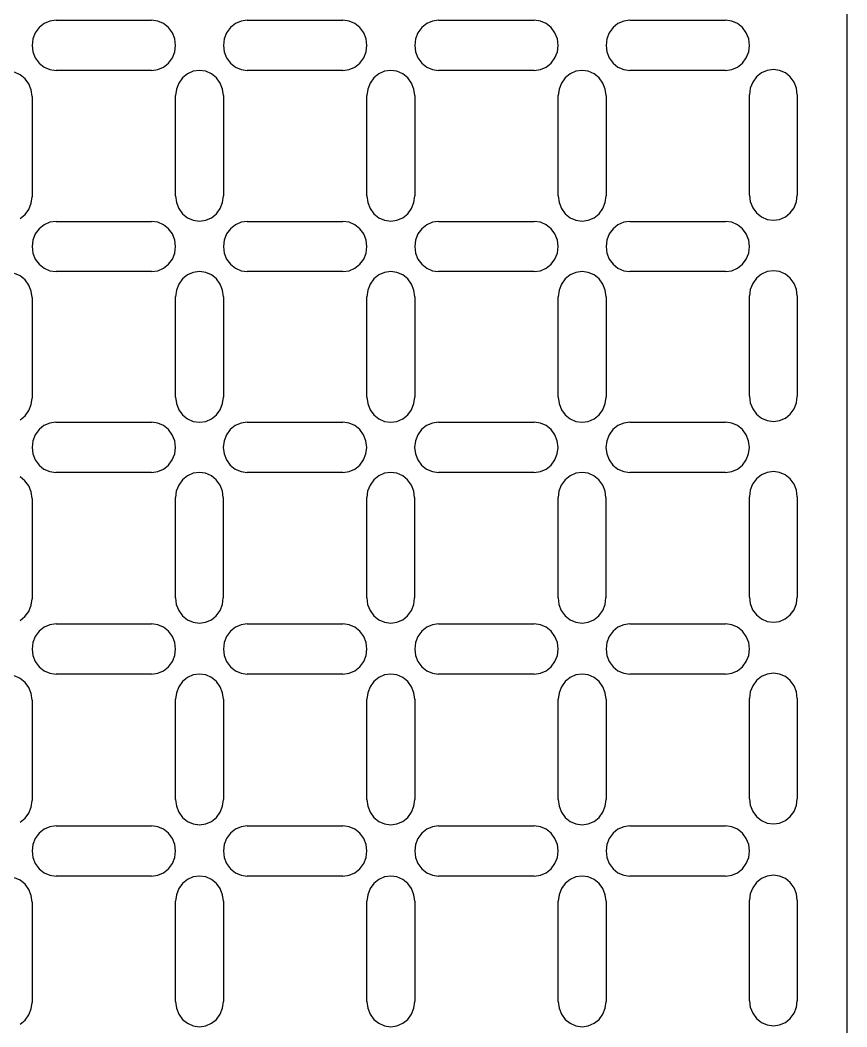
# Model space of a CAD drawing. Extents: x -289 to 301, y -213 to 237.
# Drawn here: x -67.5 to -17.4, y -149.8 to -88.8 of the extents above; entities that cross this region are included whole.
import ezdxf

# ---------------------------------------------------------------- set-up
doc = ezdxf.new("R2010")
doc.units = 0
doc.layers.get('0').update_dxf_attribs({"linetype": 'CONTINUOUS'})

msp = doc.modelspace()

# ---------------------------------------------------------------- linework, layer by layer
for p, q in [((-17.434, -54.626), (-17.434, -154.664)), ((-65.709, -88.885), (-66.058, -89.037)), ((-65.334, -88.833), (-65.709, -88.885)), ((-65.334, -88.833), (-59.541, -88.833)), ((-59.166, -88.885), (-59.541, -88.833)), ((-58.816, -89.037), (-59.166, -88.885)), ((-54.122, -88.885), (-54.471, -89.037)), ((-53.747, -88.833), (-54.122, -88.885)), ((-53.747, -88.833), (-47.953, -88.833)), ((-47.578, -88.885), (-47.953, -88.833)), ((-47.229, -89.037), (-47.578, -88.885)), ((-42.535, -88.885), (-42.884, -89.037)), ((-42.16, -88.833), (-42.535, -88.885)), ((-42.16, -88.833), (-36.366, -88.833)), ((-35.991, -88.885), (-36.366, -88.833)), ((-35.642, -89.037), (-35.991, -88.885)), ((-30.947, -88.885), (-31.297, -89.037)), ((-30.572, -88.833), (-30.947, -88.885)), ((-30.572, -88.833), (-24.779, -88.833)), ((-24.404, -88.885), (-24.779, -88.833)), ((-24.055, -89.037), (-24.404, -88.885)), ((-66.589, -89.593), (-66.733, -89.96)), ((-66.358, -89.278), (-66.589, -89.593)), ((-66.058, -89.037), (-66.358, -89.278)), ((-58.516, -89.278), (-58.816, -89.037)), ((-58.286, -89.593), (-58.516, -89.278)), ((-58.142, -89.96), (-58.286, -89.593)), ((-55.001, -89.593), (-55.146, -89.96)), ((-54.771, -89.278), (-55.001, -89.593)), ((-54.471, -89.037), (-54.771, -89.278)), ((-46.929, -89.278), (-47.229, -89.037)), ((-46.699, -89.593), (-46.929, -89.278)), ((-46.554, -89.96), (-46.699, -89.593)), ((-43.414, -89.593), (-43.559, -89.96)), ((-43.184, -89.278), (-43.414, -89.593)), ((-42.884, -89.037), (-43.184, -89.278)), ((-35.342, -89.278), (-35.642, -89.037)), ((-35.112, -89.593), (-35.342, -89.278)), ((-34.967, -89.96), (-35.112, -89.593)), ((-31.827, -89.593), (-31.971, -89.96)), ((-31.597, -89.278), (-31.827, -89.593)), ((-31.297, -89.037), (-31.597, -89.278)), ((-23.755, -89.278), (-24.055, -89.037)), ((-23.524, -89.593), (-23.755, -89.278)), ((-23.38, -89.96), (-23.524, -89.593)), ((-66.733, -89.96), (-66.783, -90.353)), ((-58.092, -90.353), (-58.142, -89.96)), ((-55.146, -89.96), (-55.195, -90.353)), ((-46.505, -90.353), (-46.554, -89.96)), ((-43.559, -89.96), (-43.608, -90.353)), ((-34.918, -90.353), (-34.967, -89.96)), ((-31.971, -89.96), (-32.021, -90.353)), ((-23.33, -90.353), (-23.38, -89.96)), ((-66.783, -90.353), (-66.733, -90.747)), ((-66.733, -90.747), (-66.589, -91.113)), ((-58.286, -91.113), (-58.142, -90.747)), ((-58.142, -90.747), (-58.092, -90.353)), ((-55.195, -90.353), (-55.146, -90.747)), ((-55.146, -90.747), (-55.001, -91.113)), ((-46.699, -91.113), (-46.554, -90.747)), ((-46.554, -90.747), (-46.505, -90.353)), ((-43.608, -90.353), (-43.559, -90.747)), ((-43.559, -90.747), (-43.414, -91.113)), ((-35.112, -91.113), (-34.967, -90.747)), ((-34.967, -90.747), (-34.918, -90.353)), ((-32.021, -90.353), (-31.971, -90.747)), ((-31.971, -90.747), (-31.827, -91.113)), ((-23.524, -91.113), (-23.38, -90.747)), ((-23.38, -90.747), (-23.33, -90.353)), ((-66.589, -91.113), (-66.358, -91.428)), ((-66.358, -91.428), (-66.058, -91.67)), ((-58.816, -91.67), (-58.516, -91.428)), ((-58.516, -91.428), (-58.286, -91.113)), ((-55.001, -91.113), (-54.771, -91.428)), ((-54.771, -91.428), (-54.471, -91.67)), ((-47.229, -91.67), (-46.929, -91.428)), ((-46.929, -91.428), (-46.699, -91.113)), ((-43.414, -91.113), (-43.184, -91.428)), ((-43.184, -91.428), (-42.884, -91.67)), ((-35.642, -91.67), (-35.342, -91.428)), ((-35.342, -91.428), (-35.112, -91.113)), ((-31.827, -91.113), (-31.597, -91.428)), ((-31.597, -91.428), (-31.297, -91.67)), ((-24.055, -91.67), (-23.755, -91.428)), ((-23.755, -91.428), (-23.524, -91.113)), ((-67.507, -92.128), (-67.856, -91.976)), ((-66.058, -91.67), (-65.709, -91.822)), ((-65.709, -91.822), (-65.334, -91.873)), ((-59.541, -91.873), (-65.334, -91.873)), ((-59.541, -91.873), (-59.166, -91.822)), ((-59.166, -91.822), (-58.816, -91.67)), ((-57.019, -91.925), (-57.368, -92.076)), ((-56.644, -91.873), (-57.019, -91.925)), ((-56.269, -91.925), (-56.644, -91.873)), ((-55.92, -92.076), (-56.269, -91.925)), ((-54.471, -91.67), (-54.122, -91.822)), ((-54.122, -91.822), (-53.747, -91.873)), ((-47.953, -91.873), (-53.747, -91.873)), ((-47.953, -91.873), (-47.578, -91.822)), ((-47.578, -91.822), (-47.229, -91.67)), ((-45.431, -91.925), (-45.781, -92.076)), ((-45.057, -91.873), (-45.431, -91.925)), ((-44.682, -91.925), (-45.057, -91.873)), ((-44.332, -92.076), (-44.682, -91.925)), ((-42.884, -91.67), (-42.535, -91.822)), ((-42.535, -91.822), (-42.16, -91.873)), ((-36.366, -91.873), (-42.16, -91.873)), ((-36.366, -91.873), (-35.991, -91.822)), ((-35.991, -91.822), (-35.642, -91.67)), ((-33.844, -91.925), (-34.193, -92.076)), ((-33.469, -91.873), (-33.844, -91.925)), ((-33.094, -91.925), (-33.469, -91.873)), ((-32.745, -92.076), (-33.094, -91.925)), ((-31.297, -91.67), (-30.947, -91.822)), ((-30.947, -91.822), (-30.572, -91.873)), ((-24.779, -91.873), (-30.572, -91.873)), ((-24.779, -91.873), (-24.404, -91.822)), ((-24.404, -91.822), (-24.055, -91.67)), ((-22.606, -92.025), (-22.906, -92.267)), ((-22.257, -91.873), (-22.606, -92.025)), ((-21.882, -91.822), (-22.257, -91.873)), ((-21.507, -91.873), (-21.882, -91.822)), ((-21.158, -92.025), (-21.507, -91.873)), ((-20.858, -92.267), (-21.158, -92.025)), ((-67.207, -92.37), (-67.507, -92.128)), ((-66.977, -92.685), (-67.207, -92.37)), ((-57.898, -92.633), (-58.043, -93)), ((-57.668, -92.318), (-57.898, -92.633)), ((-57.368, -92.076), (-57.668, -92.318)), ((-55.62, -92.318), (-55.92, -92.076)), ((-55.389, -92.633), (-55.62, -92.318)), ((-55.245, -93), (-55.389, -92.633)), ((-46.311, -92.633), (-46.456, -93)), ((-46.081, -92.318), (-46.311, -92.633)), ((-45.781, -92.076), (-46.081, -92.318)), ((-44.032, -92.318), (-44.332, -92.076)), ((-43.802, -92.633), (-44.032, -92.318)), ((-43.657, -93), (-43.802, -92.633)), ((-34.724, -92.633), (-34.868, -93)), ((-34.493, -92.318), (-34.724, -92.633)), ((-34.193, -92.076), (-34.493, -92.318)), ((-32.445, -92.318), (-32.745, -92.076)), ((-32.215, -92.633), (-32.445, -92.318)), ((-32.07, -93), (-32.215, -92.633)), ((-23.136, -92.582), (-23.281, -92.948)), ((-22.906, -92.267), (-23.136, -92.582)), ((-20.628, -92.582), (-20.858, -92.267)), ((-20.483, -92.948), (-20.628, -92.582)), ((-66.832, -93.051), (-66.977, -92.685)), ((-66.783, -93.445), (-66.832, -93.051)), ((-58.043, -93), (-58.092, -93.393)), ((-55.195, -93.393), (-55.245, -93)), ((-46.456, -93), (-46.505, -93.393)), ((-43.608, -93.393), (-43.657, -93)), ((-34.868, -93), (-34.918, -93.393)), ((-32.021, -93.393), (-32.07, -93)), ((-23.281, -92.948), (-23.33, -93.342)), ((-20.434, -93.342), (-20.483, -92.948)), ((-66.783, -93.445), (-66.783, -99.526)), ((-58.092, -99.474), (-58.092, -93.393)), ((-55.195, -93.393), (-55.195, -99.474)), ((-46.505, -99.474), (-46.505, -93.393)), ((-43.608, -93.393), (-43.608, -99.474)), ((-34.918, -99.474), (-34.918, -93.393)), ((-32.021, -93.393), (-32.021, -99.474)), ((-23.33, -99.423), (-23.33, -93.342)), ((-20.434, -93.342), (-20.434, -99.423)), ((-66.977, -100.286), (-66.832, -99.919)), ((-66.832, -99.919), (-66.783, -99.526)), ((-58.092, -99.474), (-58.043, -99.867)), ((-58.043, -99.867), (-57.898, -100.234)), ((-55.389, -100.234), (-55.245, -99.867)), ((-55.245, -99.867), (-55.195, -99.474)), ((-46.505, -99.474), (-46.456, -99.867)), ((-46.456, -99.867), (-46.311, -100.234)), ((-43.802, -100.234), (-43.657, -99.867)), ((-43.657, -99.867), (-43.608, -99.474)), ((-34.918, -99.474), (-34.868, -99.867)), ((-34.868, -99.867), (-34.724, -100.234)), ((-32.215, -100.234), (-32.07, -99.867)), ((-32.07, -99.867), (-32.021, -99.474)), ((-23.33, -99.423), (-23.281, -99.816)), ((-23.281, -99.816), (-23.136, -100.183)), ((-20.628, -100.183), (-20.483, -99.816)), ((-20.483, -99.816), (-20.434, -99.423)), ((-67.207, -100.601), (-66.977, -100.286)), ((-57.898, -100.234), (-57.668, -100.549)), ((-57.668, -100.549), (-57.368, -100.79)), ((-55.92, -100.79), (-55.62, -100.549)), ((-55.62, -100.549), (-55.389, -100.234)), ((-46.311, -100.234), (-46.081, -100.549)), ((-46.081, -100.549), (-45.781, -100.79)), ((-44.332, -100.79), (-44.032, -100.549)), ((-44.032, -100.549), (-43.802, -100.234)), ((-34.724, -100.234), (-34.493, -100.549)), ((-34.493, -100.549), (-34.193, -100.79)), ((-32.745, -100.79), (-32.445, -100.549)), ((-32.445, -100.549), (-32.215, -100.234)), ((-23.136, -100.183), (-22.906, -100.498)), ((-22.906, -100.498), (-22.606, -100.739)), ((-21.158, -100.739), (-20.858, -100.498)), ((-20.858, -100.498), (-20.628, -100.183)), ((-67.507, -100.842), (-67.207, -100.601)), ((-65.709, -101.068), (-66.058, -101.219)), ((-65.334, -101.016), (-65.709, -101.068)), ((-65.334, -101.016), (-59.541, -101.016)), ((-59.166, -101.068), (-59.541, -101.016)), ((-58.816, -101.219), (-59.166, -101.068)), ((-57.368, -100.79), (-57.019, -100.942)), ((-57.019, -100.942), (-56.644, -100.994)), ((-56.644, -100.994), (-56.269, -100.942)), ((-56.269, -100.942), (-55.92, -100.79)), ((-54.122, -101.068), (-54.471, -101.219)), ((-53.747, -101.016), (-54.122, -101.068)), ((-53.747, -101.016), (-47.953, -101.016)), ((-47.578, -101.068), (-47.953, -101.016)), ((-47.229, -101.219), (-47.578, -101.068)), ((-45.781, -100.79), (-45.431, -100.942)), ((-45.431, -100.942), (-45.057, -100.994)), ((-45.057, -100.994), (-44.682, -100.942)), ((-44.682, -100.942), (-44.332, -100.79)), ((-42.535, -101.068), (-42.884, -101.219)), ((-42.16, -101.016), (-42.535, -101.068)), ((-42.16, -101.016), (-36.366, -101.016)), ((-35.991, -101.068), (-36.366, -101.016)), ((-35.642, -101.219), (-35.991, -101.068)), ((-34.193, -100.79), (-33.844, -100.942)), ((-33.844, -100.942), (-33.469, -100.994)), ((-33.469, -100.994), (-33.094, -100.942)), ((-33.094, -100.942), (-32.745, -100.79)), ((-30.947, -101.068), (-31.297, -101.219)), ((-30.572, -101.016), (-30.947, -101.068)), ((-30.572, -101.016), (-24.779, -101.016)), ((-24.404, -101.068), (-24.779, -101.016)), ((-24.055, -101.219), (-24.404, -101.068)), ((-22.606, -100.739), (-22.257, -100.891)), ((-22.257, -100.891), (-21.882, -100.943)), ((-21.882, -100.943), (-21.507, -100.891)), ((-21.507, -100.891), (-21.158, -100.739)), ((-66.589, -101.776), (-66.733, -102.143)), ((-66.358, -101.461), (-66.589, -101.776)), ((-66.058, -101.219), (-66.358, -101.461)), ((-58.516, -101.461), (-58.816, -101.219)), ((-58.286, -101.776), (-58.516, -101.461)), ((-58.142, -102.143), (-58.286, -101.776)), ((-55.001, -101.776), (-55.146, -102.143)), ((-54.771, -101.461), (-55.001, -101.776)), ((-54.471, -101.219), (-54.771, -101.461)), ((-46.929, -101.461), (-47.229, -101.219)), ((-46.699, -101.776), (-46.929, -101.461)), ((-46.554, -102.143), (-46.699, -101.776)), ((-43.414, -101.776), (-43.559, -102.143)), ((-43.184, -101.461), (-43.414, -101.776)), ((-42.884, -101.219), (-43.184, -101.461)), ((-35.342, -101.461), (-35.642, -101.219)), ((-35.112, -101.776), (-35.342, -101.461)), ((-34.967, -102.143), (-35.112, -101.776)), ((-31.827, -101.776), (-31.971, -102.143)), ((-31.597, -101.461), (-31.827, -101.776)), ((-31.297, -101.219), (-31.597, -101.461)), ((-23.755, -101.461), (-24.055, -101.219)), ((-23.524, -101.776), (-23.755, -101.461)), ((-23.38, -102.143), (-23.524, -101.776)), ((-66.733, -102.143), (-66.783, -102.536)), ((-58.092, -102.536), (-58.142, -102.143)), ((-55.146, -102.143), (-55.195, -102.536)), ((-46.505, -102.536), (-46.554, -102.143)), ((-43.559, -102.143), (-43.608, -102.536)), ((-34.918, -102.536), (-34.967, -102.143)), ((-31.971, -102.143), (-32.021, -102.536)), ((-23.33, -102.536), (-23.38, -102.143)), ((-66.783, -102.536), (-66.733, -102.929)), ((-66.733, -102.929), (-66.589, -103.296)), ((-58.286, -103.296), (-58.142, -102.929)), ((-58.142, -102.929), (-58.092, -102.536)), ((-55.195, -102.536), (-55.146, -102.929)), ((-55.146, -102.929), (-55.001, -103.296)), ((-46.699, -103.296), (-46.554, -102.929)), ((-46.554, -102.929), (-46.505, -102.536)), ((-43.608, -102.536), (-43.559, -102.929)), ((-43.559, -102.929), (-43.414, -103.296)), ((-35.112, -103.296), (-34.967, -102.929)), ((-34.967, -102.929), (-34.918, -102.536)), ((-32.021, -102.536), (-31.971, -102.929)), ((-31.971, -102.929), (-31.827, -103.296)), ((-23.524, -103.296), (-23.38, -102.929)), ((-23.38, -102.929), (-23.33, -102.536)), ((-66.589, -103.296), (-66.358, -103.611)), ((-66.358, -103.611), (-66.058, -103.853)), ((-58.816, -103.853), (-58.516, -103.611)), ((-58.516, -103.611), (-58.286, -103.296)), ((-55.001, -103.296), (-54.771, -103.611)), ((-54.771, -103.611), (-54.471, -103.853)), ((-47.229, -103.853), (-46.929, -103.611)), ((-46.929, -103.611), (-46.699, -103.296)), ((-43.414, -103.296), (-43.184, -103.611)), ((-43.184, -103.611), (-42.884, -103.853)), ((-35.642, -103.853), (-35.342, -103.611)), ((-35.342, -103.611), (-35.112, -103.296)), ((-31.827, -103.296), (-31.597, -103.611)), ((-31.597, -103.611), (-31.297, -103.853)), ((-24.055, -103.853), (-23.755, -103.611)), ((-23.755, -103.611), (-23.524, -103.296)), ((-67.507, -104.311), (-67.856, -104.159)), ((-66.058, -103.853), (-65.709, -104.004)), ((-65.709, -104.004), (-65.334, -104.056)), ((-59.541, -104.056), (-65.334, -104.056)), ((-59.541, -104.056), (-59.166, -104.004)), ((-59.166, -104.004), (-58.816, -103.853)), ((-57.019, -104.107), (-57.368, -104.259)), ((-56.644, -104.056), (-57.019, -104.107)), ((-56.269, -104.107), (-56.644, -104.056)), ((-55.92, -104.259), (-56.269, -104.107)), ((-54.471, -103.853), (-54.122, -104.004)), ((-54.122, -104.004), (-53.747, -104.056)), ((-47.953, -104.056), (-53.747, -104.056)), ((-47.953, -104.056), (-47.578, -104.004)), ((-47.578, -104.004), (-47.229, -103.853)), ((-45.431, -104.107), (-45.781, -104.259)), ((-45.057, -104.056), (-45.431, -104.107)), ((-44.682, -104.107), (-45.057, -104.056)), ((-44.332, -104.259), (-44.682, -104.107)), ((-42.884, -103.853), (-42.535, -104.004)), ((-42.535, -104.004), (-42.16, -104.056)), ((-36.366, -104.056), (-42.16, -104.056)), ((-36.366, -104.056), (-35.991, -104.004)), ((-35.991, -104.004), (-35.642, -103.853)), ((-33.844, -104.107), (-34.193, -104.259)), ((-33.469, -104.056), (-33.844, -104.107)), ((-33.094, -104.107), (-33.469, -104.056)), ((-32.745, -104.259), (-33.094, -104.107)), ((-31.297, -103.853), (-30.947, -104.004)), ((-30.947, -104.004), (-30.572, -104.056)), ((-24.779, -104.056), (-30.572, -104.056)), ((-24.779, -104.056), (-24.404, -104.004)), ((-24.404, -104.004), (-24.055, -103.853)), ((-22.606, -104.208), (-22.906, -104.45)), ((-22.257, -104.056), (-22.606, -104.208)), ((-21.882, -104.004), (-22.257, -104.056)), ((-21.507, -104.056), (-21.882, -104.004)), ((-21.158, -104.208), (-21.507, -104.056)), ((-20.858, -104.45), (-21.158, -104.208)), ((-67.207, -104.553), (-67.507, -104.311)), ((-66.977, -104.867), (-67.207, -104.553)), ((-57.898, -104.816), (-58.043, -105.182)), ((-57.668, -104.501), (-57.898, -104.816)), ((-57.368, -104.259), (-57.668, -104.501)), ((-55.62, -104.501), (-55.92, -104.259)), ((-55.389, -104.816), (-55.62, -104.501)), ((-55.245, -105.182), (-55.389, -104.816)), ((-46.311, -104.816), (-46.456, -105.182)), ((-46.081, -104.501), (-46.311, -104.816)), ((-45.781, -104.259), (-46.081, -104.501)), ((-44.032, -104.501), (-44.332, -104.259)), ((-43.802, -104.816), (-44.032, -104.501)), ((-43.657, -105.182), (-43.802, -104.816)), ((-34.724, -104.816), (-34.868, -105.182)), ((-34.493, -104.501), (-34.724, -104.816)), ((-34.193, -104.259), (-34.493, -104.501)), ((-32.445, -104.501), (-32.745, -104.259)), ((-32.215, -104.816), (-32.445, -104.501)), ((-32.07, -105.182), (-32.215, -104.816)), ((-23.136, -104.765), (-23.281, -105.131)), ((-22.906, -104.45), (-23.136, -104.765)), ((-20.628, -104.765), (-20.858, -104.45)), ((-20.483, -105.131), (-20.628, -104.765)), ((-66.832, -105.234), (-66.977, -104.867)), ((-66.783, -105.628), (-66.832, -105.234)), ((-58.043, -105.182), (-58.092, -105.576)), ((-55.195, -105.576), (-55.245, -105.182)), ((-46.456, -105.182), (-46.505, -105.576)), ((-43.608, -105.576), (-43.657, -105.182)), ((-34.868, -105.182), (-34.918, -105.576)), ((-32.021, -105.576), (-32.07, -105.182)), ((-23.281, -105.131), (-23.33, -105.525)), ((-20.434, -105.525), (-20.483, -105.131)), ((-66.783, -105.628), (-66.783, -111.709)), ((-58.092, -111.657), (-58.092, -105.576)), ((-55.195, -105.576), (-55.195, -111.657)), ((-46.505, -111.657), (-46.505, -105.576)), ((-43.608, -105.576), (-43.608, -111.657)), ((-34.918, -111.657), (-34.918, -105.576)), ((-32.021, -105.576), (-32.021, -111.657)), ((-23.33, -111.606), (-23.33, -105.525)), ((-20.434, -105.525), (-20.434, -111.606)), ((-66.977, -112.469), (-66.832, -112.102)), ((-66.832, -112.102), (-66.783, -111.709)), ((-58.092, -111.657), (-58.043, -112.05)), ((-58.043, -112.05), (-57.898, -112.417)), ((-55.389, -112.417), (-55.245, -112.05)), ((-55.245, -112.05), (-55.195, -111.657)), ((-46.505, -111.657), (-46.456, -112.05)), ((-46.456, -112.05), (-46.311, -112.417)), ((-43.802, -112.417), (-43.657, -112.05)), ((-43.657, -112.05), (-43.608, -111.657)), ((-34.918, -111.657), (-34.868, -112.05)), ((-34.868, -112.05), (-34.724, -112.417)), ((-32.215, -112.417), (-32.07, -112.05)), ((-32.07, -112.05), (-32.021, -111.657)), ((-23.33, -111.606), (-23.281, -111.999)), ((-23.281, -111.999), (-23.136, -112.366)), ((-20.628, -112.366), (-20.483, -111.999)), ((-20.483, -111.999), (-20.434, -111.606)), ((-67.507, -113.025), (-67.207, -112.783)), ((-67.207, -112.783), (-66.977, -112.469)), ((-57.898, -112.417), (-57.668, -112.732)), ((-57.668, -112.732), (-57.368, -112.973)), ((-55.92, -112.973), (-55.62, -112.732)), ((-55.62, -112.732), (-55.389, -112.417)), ((-46.311, -112.417), (-46.081, -112.732)), ((-46.081, -112.732), (-45.781, -112.973)), ((-44.332, -112.973), (-44.032, -112.732)), ((-44.032, -112.732), (-43.802, -112.417)), ((-34.724, -112.417), (-34.493, -112.732)), ((-34.493, -112.732), (-34.193, -112.973)), ((-32.745, -112.973), (-32.445, -112.732)), ((-32.445, -112.732), (-32.215, -112.417)), ((-23.136, -112.366), (-22.906, -112.681)), ((-22.906, -112.681), (-22.606, -112.922)), ((-21.158, -112.922), (-20.858, -112.681)), ((-20.858, -112.681), (-20.628, -112.366)), ((-66.063, -113.381), (-66.363, -113.622)), ((-65.714, -113.229), (-66.063, -113.381)), ((-65.339, -113.177), (-65.714, -113.229)), ((-65.339, -113.177), (-59.545, -113.177)), ((-59.171, -113.229), (-59.545, -113.177)), ((-58.821, -113.381), (-59.171, -113.229)), ((-58.521, -113.622), (-58.821, -113.381)), ((-57.368, -112.973), (-57.019, -113.125)), ((-57.019, -113.125), (-56.644, -113.177)), ((-56.644, -113.177), (-56.269, -113.125)), ((-56.269, -113.125), (-55.92, -112.973)), ((-54.476, -113.381), (-54.776, -113.622)), ((-54.127, -113.229), (-54.476, -113.381)), ((-53.752, -113.177), (-54.127, -113.229)), ((-53.752, -113.177), (-47.958, -113.177)), ((-47.583, -113.229), (-47.958, -113.177)), ((-47.234, -113.381), (-47.583, -113.229)), ((-46.934, -113.622), (-47.234, -113.381)), ((-45.781, -112.973), (-45.431, -113.125)), ((-45.431, -113.125), (-45.057, -113.177)), ((-45.057, -113.177), (-44.682, -113.125)), ((-44.682, -113.125), (-44.332, -112.973)), ((-42.889, -113.381), (-43.189, -113.622)), ((-42.539, -113.229), (-42.889, -113.381)), ((-42.165, -113.177), (-42.539, -113.229)), ((-42.165, -113.177), (-36.371, -113.177)), ((-35.996, -113.229), (-36.371, -113.177)), ((-35.647, -113.381), (-35.996, -113.229)), ((-35.347, -113.622), (-35.647, -113.381)), ((-34.193, -112.973), (-33.844, -113.125)), ((-33.844, -113.125), (-33.469, -113.177)), ((-33.469, -113.177), (-33.094, -113.125)), ((-33.094, -113.125), (-32.745, -112.973)), ((-31.301, -113.381), (-31.601, -113.622)), ((-30.952, -113.229), (-31.301, -113.381)), ((-30.577, -113.177), (-30.952, -113.229)), ((-30.577, -113.177), (-24.784, -113.177)), ((-24.409, -113.229), (-24.784, -113.177)), ((-24.059, -113.381), (-24.409, -113.229)), ((-23.759, -113.622), (-24.059, -113.381)), ((-22.606, -112.922), (-22.257, -113.074)), ((-22.257, -113.074), (-21.882, -113.126)), ((-21.882, -113.126), (-21.507, -113.074)), ((-21.507, -113.074), (-21.158, -112.922)), ((-66.593, -113.937), (-66.738, -114.304)), ((-66.363, -113.622), (-66.593, -113.937)), ((-58.291, -113.937), (-58.521, -113.622)), ((-58.146, -114.304), (-58.291, -113.937)), ((-55.006, -113.937), (-55.151, -114.304)), ((-54.776, -113.622), (-55.006, -113.937)), ((-46.704, -113.937), (-46.934, -113.622)), ((-46.559, -114.304), (-46.704, -113.937)), ((-43.419, -113.937), (-43.564, -114.304)), ((-43.189, -113.622), (-43.419, -113.937)), ((-35.117, -113.937), (-35.347, -113.622)), ((-34.972, -114.304), (-35.117, -113.937)), ((-31.832, -113.937), (-31.976, -114.304)), ((-31.601, -113.622), (-31.832, -113.937)), ((-23.529, -113.937), (-23.759, -113.622)), ((-23.385, -114.304), (-23.529, -113.937)), ((-66.738, -114.304), (-66.788, -114.697)), ((-58.097, -114.697), (-58.146, -114.304)), ((-55.151, -114.304), (-55.2, -114.697)), ((-46.51, -114.697), (-46.559, -114.304)), ((-43.564, -114.304), (-43.613, -114.697)), ((-34.923, -114.697), (-34.972, -114.304)), ((-31.976, -114.304), (-32.026, -114.697)), ((-23.335, -114.697), (-23.385, -114.304)), ((-66.788, -114.697), (-66.738, -115.091)), ((-66.738, -115.091), (-66.593, -115.457)), ((-58.291, -115.457), (-58.146, -115.091)), ((-58.146, -115.091), (-58.097, -114.697)), ((-55.2, -114.697), (-55.151, -115.091)), ((-55.151, -115.091), (-55.006, -115.457)), ((-46.704, -115.457), (-46.559, -115.091)), ((-46.559, -115.091), (-46.51, -114.697)), ((-43.613, -114.697), (-43.564, -115.091)), ((-43.564, -115.091), (-43.419, -115.457)), ((-35.117, -115.457), (-34.972, -115.091)), ((-34.972, -115.091), (-34.923, -114.697)), ((-32.026, -114.697), (-31.976, -115.091)), ((-31.976, -115.091), (-31.832, -115.457)), ((-23.529, -115.457), (-23.385, -115.091)), ((-23.385, -115.091), (-23.335, -114.697)), ((-66.593, -115.457), (-66.363, -115.772)), ((-66.363, -115.772), (-66.063, -116.014)), ((-58.821, -116.014), (-58.521, -115.772)), ((-58.521, -115.772), (-58.291, -115.457)), ((-55.006, -115.457), (-54.776, -115.772)), ((-54.776, -115.772), (-54.476, -116.014)), ((-47.234, -116.014), (-46.934, -115.772)), ((-46.934, -115.772), (-46.704, -115.457)), ((-43.419, -115.457), (-43.189, -115.772)), ((-43.189, -115.772), (-42.889, -116.014)), ((-35.647, -116.014), (-35.347, -115.772)), ((-35.347, -115.772), (-35.117, -115.457)), ((-31.832, -115.457), (-31.601, -115.772)), ((-31.601, -115.772), (-31.301, -116.014)), ((-24.059, -116.014), (-23.759, -115.772)), ((-23.759, -115.772), (-23.529, -115.457)), ((-66.063, -116.014), (-65.714, -116.166)), ((-65.714, -116.166), (-65.339, -116.217)), ((-59.545, -116.217), (-65.339, -116.217)), ((-59.545, -116.217), (-59.171, -116.166)), ((-59.171, -116.166), (-58.821, -116.014)), ((-57.373, -116.42), (-57.673, -116.662)), ((-57.024, -116.269), (-57.373, -116.42)), ((-56.649, -116.217), (-57.024, -116.269)), ((-56.274, -116.269), (-56.649, -116.217)), ((-55.924, -116.42), (-56.274, -116.269)), ((-55.624, -116.662), (-55.924, -116.42)), ((-54.476, -116.014), (-54.127, -116.166)), ((-54.127, -116.166), (-53.752, -116.217)), ((-47.958, -116.217), (-53.752, -116.217)), ((-47.958, -116.217), (-47.583, -116.166)), ((-47.583, -116.166), (-47.234, -116.014)), ((-45.786, -116.42), (-46.086, -116.662)), ((-45.436, -116.269), (-45.786, -116.42)), ((-45.061, -116.217), (-45.436, -116.269)), ((-44.687, -116.269), (-45.061, -116.217)), ((-44.337, -116.42), (-44.687, -116.269)), ((-44.037, -116.662), (-44.337, -116.42)), ((-42.889, -116.014), (-42.539, -116.166)), ((-42.539, -116.166), (-42.165, -116.217)), ((-36.371, -116.217), (-42.165, -116.217)), ((-36.371, -116.217), (-35.996, -116.166)), ((-35.996, -116.166), (-35.647, -116.014)), ((-34.198, -116.42), (-34.498, -116.662)), ((-33.849, -116.269), (-34.198, -116.42)), ((-33.474, -116.217), (-33.849, -116.269)), ((-33.099, -116.269), (-33.474, -116.217)), ((-32.75, -116.42), (-33.099, -116.269)), ((-32.45, -116.662), (-32.75, -116.42)), ((-31.301, -116.014), (-30.952, -116.166)), ((-30.952, -116.166), (-30.577, -116.217)), ((-24.784, -116.217), (-30.577, -116.217)), ((-24.784, -116.217), (-24.409, -116.166)), ((-24.409, -116.166), (-24.059, -116.014)), ((-22.611, -116.369), (-22.911, -116.611)), ((-22.262, -116.217), (-22.611, -116.369)), ((-21.887, -116.166), (-22.262, -116.217)), ((-21.512, -116.217), (-21.887, -116.166)), ((-21.163, -116.369), (-21.512, -116.217)), ((-20.863, -116.611), (-21.163, -116.369)), ((-67.212, -116.714), (-67.512, -116.472)), ((-66.982, -117.029), (-67.212, -116.714)), ((-66.837, -117.395), (-66.982, -117.029)), ((-57.903, -116.977), (-58.048, -117.343)), ((-57.673, -116.662), (-57.903, -116.977)), ((-55.394, -116.977), (-55.624, -116.662)), ((-55.25, -117.343), (-55.394, -116.977)), ((-46.316, -116.977), (-46.46, -117.343)), ((-46.086, -116.662), (-46.316, -116.977)), ((-43.807, -116.977), (-44.037, -116.662)), ((-43.662, -117.343), (-43.807, -116.977)), ((-34.728, -116.977), (-34.873, -117.343)), ((-34.498, -116.662), (-34.728, -116.977)), ((-32.22, -116.977), (-32.45, -116.662)), ((-32.075, -117.343), (-32.22, -116.977)), ((-23.141, -116.926), (-23.286, -117.292)), ((-22.911, -116.611), (-23.141, -116.926)), ((-20.632, -116.926), (-20.863, -116.611)), ((-20.488, -117.292), (-20.632, -116.926)), ((-66.788, -117.789), (-66.837, -117.395)), ((-58.048, -117.343), (-58.097, -117.737)), ((-55.2, -117.737), (-55.25, -117.343)), ((-46.46, -117.343), (-46.51, -117.737)), ((-43.613, -117.737), (-43.662, -117.343)), ((-34.873, -117.343), (-34.923, -117.737)), ((-32.026, -117.737), (-32.075, -117.343)), ((-23.286, -117.292), (-23.335, -117.686)), ((-20.438, -117.686), (-20.488, -117.292)), ((-66.788, -117.789), (-66.788, -123.87)), ((-58.097, -123.818), (-58.097, -117.737)), ((-55.2, -117.737), (-55.2, -123.818)), ((-46.51, -123.818), (-46.51, -117.737)), ((-43.613, -117.737), (-43.613, -123.818)), ((-34.923, -123.818), (-34.923, -117.737)), ((-32.026, -117.737), (-32.026, -123.818)), ((-23.335, -123.767), (-23.335, -117.686)), ((-20.438, -117.686), (-20.438, -123.767)), ((-66.982, -124.63), (-66.837, -124.263)), ((-66.837, -124.263), (-66.788, -123.87)), ((-58.097, -123.818), (-58.048, -124.211)), ((-58.048, -124.211), (-57.903, -124.578)), ((-55.394, -124.578), (-55.25, -124.211)), ((-55.25, -124.211), (-55.2, -123.818)), ((-46.51, -123.818), (-46.46, -124.211)), ((-46.46, -124.211), (-46.316, -124.578)), ((-43.807, -124.578), (-43.662, -124.211)), ((-43.662, -124.211), (-43.613, -123.818)), ((-34.923, -123.818), (-34.873, -124.211)), ((-34.873, -124.211), (-34.728, -124.578)), ((-32.22, -124.578), (-32.075, -124.211)), ((-32.075, -124.211), (-32.026, -123.818)), ((-23.335, -123.767), (-23.286, -124.16)), ((-23.286, -124.16), (-23.141, -124.527)), ((-20.632, -124.527), (-20.488, -124.16)), ((-20.488, -124.16), (-20.438, -123.767)), ((-67.512, -125.186), (-67.212, -124.945)), ((-67.212, -124.945), (-66.982, -124.63)), ((-57.903, -124.578), (-57.673, -124.893)), ((-57.673, -124.893), (-57.373, -125.134)), ((-55.924, -125.134), (-55.624, -124.893)), ((-55.624, -124.893), (-55.394, -124.578)), ((-46.316, -124.578), (-46.086, -124.893)), ((-46.086, -124.893), (-45.786, -125.134)), ((-44.337, -125.134), (-44.037, -124.893)), ((-44.037, -124.893), (-43.807, -124.578)), ((-34.728, -124.578), (-34.498, -124.893)), ((-34.498, -124.893), (-34.198, -125.134)), ((-32.75, -125.134), (-32.45, -124.893)), ((-32.45, -124.893), (-32.22, -124.578)), ((-23.141, -124.527), (-22.911, -124.842)), ((-22.911, -124.842), (-22.611, -125.083)), ((-21.163, -125.083), (-20.863, -124.842)), ((-20.863, -124.842), (-20.632, -124.527)), ((-65.709, -125.442), (-66.058, -125.594)), ((-65.334, -125.39), (-65.709, -125.442)), ((-65.334, -125.39), (-59.541, -125.39)), ((-59.166, -125.442), (-59.541, -125.39)), ((-58.816, -125.594), (-59.166, -125.442)), ((-57.373, -125.134), (-57.024, -125.286)), ((-57.024, -125.286), (-56.649, -125.338)), ((-56.649, -125.338), (-56.274, -125.286)), ((-56.274, -125.286), (-55.924, -125.134)), ((-54.122, -125.442), (-54.471, -125.594)), ((-53.747, -125.39), (-54.122, -125.442)), ((-53.747, -125.39), (-47.953, -125.39)), ((-47.578, -125.442), (-47.953, -125.39)), ((-47.229, -125.594), (-47.578, -125.442)), ((-45.786, -125.134), (-45.436, -125.286)), ((-45.436, -125.286), (-45.061, -125.338)), ((-45.061, -125.338), (-44.687, -125.286)), ((-44.687, -125.286), (-44.337, -125.134)), ((-42.535, -125.442), (-42.884, -125.594)), ((-42.16, -125.39), (-42.535, -125.442)), ((-42.16, -125.39), (-36.366, -125.39)), ((-35.991, -125.442), (-36.366, -125.39)), ((-35.642, -125.594), (-35.991, -125.442)), ((-34.198, -125.134), (-33.849, -125.286)), ((-33.849, -125.286), (-33.474, -125.338)), ((-33.474, -125.338), (-33.099, -125.286)), ((-33.099, -125.286), (-32.75, -125.134)), ((-30.947, -125.442), (-31.297, -125.594)), ((-30.572, -125.39), (-30.947, -125.442)), ((-30.572, -125.39), (-24.779, -125.39)), ((-24.404, -125.442), (-24.779, -125.39)), ((-24.055, -125.594), (-24.404, -125.442)), ((-22.611, -125.083), (-22.262, -125.235)), ((-22.262, -125.235), (-21.887, -125.287)), ((-21.887, -125.287), (-21.512, -125.235)), ((-21.512, -125.235), (-21.163, -125.083)), ((-66.589, -126.15), (-66.733, -126.517)), ((-66.358, -125.835), (-66.589, -126.15)), ((-66.058, -125.594), (-66.358, -125.835)), ((-58.516, -125.835), (-58.816, -125.594)), ((-58.286, -126.15), (-58.516, -125.835)), ((-58.142, -126.517), (-58.286, -126.15)), ((-55.001, -126.15), (-55.146, -126.517)), ((-54.771, -125.835), (-55.001, -126.15)), ((-54.471, -125.594), (-54.771, -125.835)), ((-46.929, -125.835), (-47.229, -125.594)), ((-46.699, -126.15), (-46.929, -125.835)), ((-46.554, -126.517), (-46.699, -126.15)), ((-43.414, -126.15), (-43.559, -126.517)), ((-43.184, -125.835), (-43.414, -126.15)), ((-42.884, -125.594), (-43.184, -125.835)), ((-35.342, -125.835), (-35.642, -125.594)), ((-35.112, -126.15), (-35.342, -125.835)), ((-34.967, -126.517), (-35.112, -126.15)), ((-31.827, -126.15), (-31.971, -126.517)), ((-31.597, -125.835), (-31.827, -126.15)), ((-31.297, -125.594), (-31.597, -125.835)), ((-23.755, -125.835), (-24.055, -125.594)), ((-23.524, -126.15), (-23.755, -125.835)), ((-23.38, -126.517), (-23.524, -126.15)), ((-66.733, -126.517), (-66.783, -126.91)), ((-58.092, -126.91), (-58.142, -126.517)), ((-55.146, -126.517), (-55.195, -126.91)), ((-46.505, -126.91), (-46.554, -126.517)), ((-43.559, -126.517), (-43.608, -126.91)), ((-34.918, -126.91), (-34.967, -126.517)), ((-31.971, -126.517), (-32.021, -126.91)), ((-23.33, -126.91), (-23.38, -126.517)), ((-66.783, -126.91), (-66.733, -127.304)), ((-66.733, -127.304), (-66.589, -127.67)), ((-58.286, -127.67), (-58.142, -127.304)), ((-58.142, -127.304), (-58.092, -126.91)), ((-55.195, -126.91), (-55.146, -127.304)), ((-55.146, -127.304), (-55.001, -127.67)), ((-46.699, -127.67), (-46.554, -127.304)), ((-46.554, -127.304), (-46.505, -126.91)), ((-43.608, -126.91), (-43.559, -127.304)), ((-43.559, -127.304), (-43.414, -127.67)), ((-35.112, -127.67), (-34.967, -127.304)), ((-34.967, -127.304), (-34.918, -126.91)), ((-32.021, -126.91), (-31.971, -127.304)), ((-31.971, -127.304), (-31.827, -127.67)), ((-23.524, -127.67), (-23.38, -127.304)), ((-23.38, -127.304), (-23.33, -126.91)), ((-66.589, -127.67), (-66.358, -127.985)), ((-66.358, -127.985), (-66.058, -128.227)), ((-58.816, -128.227), (-58.516, -127.985)), ((-58.516, -127.985), (-58.286, -127.67)), ((-55.001, -127.67), (-54.771, -127.985)), ((-54.771, -127.985), (-54.471, -128.227)), ((-47.229, -128.227), (-46.929, -127.985)), ((-46.929, -127.985), (-46.699, -127.67)), ((-43.414, -127.67), (-43.184, -127.985)), ((-43.184, -127.985), (-42.884, -128.227)), ((-35.642, -128.227), (-35.342, -127.985)), ((-35.342, -127.985), (-35.112, -127.67)), ((-31.827, -127.67), (-31.597, -127.985)), ((-31.597, -127.985), (-31.297, -128.227)), ((-24.055, -128.227), (-23.755, -127.985)), ((-23.755, -127.985), (-23.524, -127.67)), ((-67.507, -128.685), (-67.856, -128.533)), ((-66.058, -128.227), (-65.709, -128.379)), ((-65.709, -128.379), (-65.334, -128.43)), ((-59.541, -128.43), (-65.334, -128.43)), ((-59.541, -128.43), (-59.166, -128.379)), ((-59.166, -128.379), (-58.816, -128.227)), ((-57.368, -128.633), (-57.668, -128.875)), ((-57.019, -128.482), (-57.368, -128.633)), ((-56.644, -128.43), (-57.019, -128.482)), ((-56.269, -128.482), (-56.644, -128.43)), ((-55.92, -128.633), (-56.269, -128.482)), ((-55.62, -128.875), (-55.92, -128.633)), ((-54.471, -128.227), (-54.122, -128.379)), ((-54.122, -128.379), (-53.747, -128.43)), ((-47.953, -128.43), (-53.747, -128.43)), ((-47.953, -128.43), (-47.578, -128.379)), ((-47.578, -128.379), (-47.229, -128.227)), ((-45.781, -128.633), (-46.081, -128.875)), ((-45.431, -128.482), (-45.781, -128.633)), ((-45.057, -128.43), (-45.431, -128.482)), ((-44.682, -128.482), (-45.057, -128.43)), ((-44.332, -128.633), (-44.682, -128.482)), ((-44.032, -128.875), (-44.332, -128.633)), ((-42.884, -128.227), (-42.535, -128.379)), ((-42.535, -128.379), (-42.16, -128.43)), ((-36.366, -128.43), (-42.16, -128.43)), ((-36.366, -128.43), (-35.991, -128.379)), ((-35.991, -128.379), (-35.642, -128.227)), ((-34.193, -128.633), (-34.493, -128.875)), ((-33.844, -128.482), (-34.193, -128.633)), ((-33.469, -128.43), (-33.844, -128.482)), ((-33.094, -128.482), (-33.469, -128.43)), ((-32.745, -128.633), (-33.094, -128.482)), ((-32.445, -128.875), (-32.745, -128.633)), ((-31.297, -128.227), (-30.947, -128.379)), ((-30.947, -128.379), (-30.572, -128.43)), ((-24.779, -128.43), (-30.572, -128.43)), ((-24.779, -128.43), (-24.404, -128.379)), ((-24.404, -128.379), (-24.055, -128.227)), ((-22.606, -128.582), (-22.906, -128.824)), ((-22.257, -128.43), (-22.606, -128.582)), ((-21.882, -128.379), (-22.257, -128.43)), ((-21.507, -128.43), (-21.882, -128.379)), ((-21.158, -128.582), (-21.507, -128.43)), ((-20.858, -128.824), (-21.158, -128.582)), ((-67.207, -128.927), (-67.507, -128.685)), ((-66.977, -129.242), (-67.207, -128.927)), ((-66.832, -129.608), (-66.977, -129.242)), ((-57.898, -129.19), (-58.043, -129.556)), ((-57.668, -128.875), (-57.898, -129.19)), ((-55.389, -129.19), (-55.62, -128.875)), ((-55.245, -129.556), (-55.389, -129.19)), ((-46.311, -129.19), (-46.456, -129.556)), ((-46.081, -128.875), (-46.311, -129.19)), ((-43.802, -129.19), (-44.032, -128.875)), ((-43.657, -129.556), (-43.802, -129.19)), ((-34.724, -129.19), (-34.868, -129.556)), ((-34.493, -128.875), (-34.724, -129.19)), ((-32.215, -129.19), (-32.445, -128.875)), ((-32.07, -129.556), (-32.215, -129.19)), ((-23.136, -129.139), (-23.281, -129.505)), ((-22.906, -128.824), (-23.136, -129.139)), ((-20.628, -129.139), (-20.858, -128.824)), ((-20.483, -129.505), (-20.628, -129.139)), ((-66.783, -130.002), (-66.832, -129.608)), ((-58.043, -129.556), (-58.092, -129.95)), ((-55.195, -129.95), (-55.245, -129.556)), ((-46.456, -129.556), (-46.505, -129.95)), ((-43.608, -129.95), (-43.657, -129.556)), ((-34.868, -129.556), (-34.918, -129.95)), ((-32.021, -129.95), (-32.07, -129.556)), ((-23.281, -129.505), (-23.33, -129.899)), ((-20.434, -129.899), (-20.483, -129.505)), ((-66.783, -130.002), (-66.783, -136.083)), ((-58.092, -136.031), (-58.092, -129.95)), ((-55.195, -129.95), (-55.195, -136.031)), ((-46.505, -136.031), (-46.505, -129.95)), ((-43.608, -129.95), (-43.608, -136.031)), ((-34.918, -136.031), (-34.918, -129.95)), ((-32.021, -129.95), (-32.021, -136.031)), ((-23.33, -135.98), (-23.33, -129.899)), ((-20.434, -129.899), (-20.434, -135.98)), ((-66.977, -136.843), (-66.832, -136.476)), ((-66.832, -136.476), (-66.783, -136.083)), ((-58.092, -136.031), (-58.043, -136.424)), ((-58.043, -136.424), (-57.898, -136.791)), ((-55.389, -136.791), (-55.245, -136.424)), ((-55.245, -136.424), (-55.195, -136.031)), ((-46.505, -136.031), (-46.456, -136.424)), ((-46.456, -136.424), (-46.311, -136.791)), ((-43.802, -136.791), (-43.657, -136.424)), ((-43.657, -136.424), (-43.608, -136.031)), ((-34.918, -136.031), (-34.868, -136.424)), ((-34.868, -136.424), (-34.724, -136.791)), ((-32.215, -136.791), (-32.07, -136.424)), ((-32.07, -136.424), (-32.021, -136.031)), ((-23.33, -135.98), (-23.281, -136.373)), ((-23.281, -136.373), (-23.136, -136.74)), ((-20.628, -136.74), (-20.483, -136.373)), ((-20.483, -136.373), (-20.434, -135.98)), ((-67.507, -137.399), (-67.207, -137.158)), ((-67.207, -137.158), (-66.977, -136.843)), ((-57.898, -136.791), (-57.668, -137.106)), ((-57.668, -137.106), (-57.368, -137.347)), ((-55.92, -137.347), (-55.62, -137.106)), ((-55.62, -137.106), (-55.389, -136.791)), ((-46.311, -136.791), (-46.081, -137.106)), ((-46.081, -137.106), (-45.781, -137.347)), ((-44.332, -137.347), (-44.032, -137.106)), ((-44.032, -137.106), (-43.802, -136.791)), ((-34.724, -136.791), (-34.493, -137.106)), ((-34.493, -137.106), (-34.193, -137.347)), ((-32.745, -137.347), (-32.445, -137.106)), ((-32.445, -137.106), (-32.215, -136.791)), ((-23.136, -136.74), (-22.906, -137.055)), ((-22.906, -137.055), (-22.606, -137.296)), ((-21.158, -137.296), (-20.858, -137.055)), ((-20.858, -137.055), (-20.628, -136.74)), ((-65.709, -137.67), (-66.058, -137.822)), ((-65.334, -137.618), (-65.709, -137.67)), ((-65.334, -137.618), (-59.541, -137.618)), ((-59.166, -137.67), (-59.541, -137.618)), ((-58.816, -137.822), (-59.166, -137.67)), ((-57.368, -137.347), (-57.019, -137.499)), ((-57.019, -137.499), (-56.644, -137.551)), ((-56.644, -137.551), (-56.269, -137.499)), ((-56.269, -137.499), (-55.92, -137.347)), ((-54.122, -137.67), (-54.471, -137.822)), ((-53.747, -137.618), (-54.122, -137.67)), ((-53.747, -137.618), (-47.953, -137.618)), ((-47.578, -137.67), (-47.953, -137.618)), ((-47.229, -137.822), (-47.578, -137.67)), ((-45.781, -137.347), (-45.431, -137.499)), ((-45.431, -137.499), (-45.057, -137.551)), ((-45.057, -137.551), (-44.682, -137.499)), ((-44.682, -137.499), (-44.332, -137.347)), ((-42.535, -137.67), (-42.884, -137.822)), ((-42.16, -137.618), (-42.535, -137.67)), ((-42.16, -137.618), (-36.366, -137.618)), ((-35.991, -137.67), (-36.366, -137.618)), ((-35.642, -137.822), (-35.991, -137.67)), ((-34.193, -137.347), (-33.844, -137.499)), ((-33.844, -137.499), (-33.469, -137.551)), ((-33.469, -137.551), (-33.094, -137.499)), ((-33.094, -137.499), (-32.745, -137.347)), ((-30.947, -137.67), (-31.297, -137.822)), ((-30.572, -137.618), (-30.947, -137.67)), ((-30.572, -137.618), (-24.779, -137.618)), ((-24.404, -137.67), (-24.779, -137.618)), ((-24.055, -137.822), (-24.404, -137.67)), ((-22.606, -137.296), (-22.257, -137.448)), ((-22.257, -137.448), (-21.882, -137.5)), ((-21.882, -137.5), (-21.507, -137.448)), ((-21.507, -137.448), (-21.158, -137.296)), ((-66.589, -138.378), (-66.733, -138.745)), ((-66.358, -138.063), (-66.589, -138.378)), ((-66.058, -137.822), (-66.358, -138.063)), ((-58.516, -138.063), (-58.816, -137.822)), ((-58.286, -138.378), (-58.516, -138.063)), ((-58.142, -138.745), (-58.286, -138.378)), ((-55.001, -138.378), (-55.146, -138.745)), ((-54.771, -138.063), (-55.001, -138.378)), ((-54.471, -137.822), (-54.771, -138.063)), ((-46.929, -138.063), (-47.229, -137.822)), ((-46.699, -138.378), (-46.929, -138.063)), ((-46.554, -138.745), (-46.699, -138.378)), ((-43.414, -138.378), (-43.559, -138.745)), ((-43.184, -138.063), (-43.414, -138.378)), ((-42.884, -137.822), (-43.184, -138.063)), ((-35.342, -138.063), (-35.642, -137.822)), ((-35.112, -138.378), (-35.342, -138.063)), ((-34.967, -138.745), (-35.112, -138.378)), ((-31.827, -138.378), (-31.971, -138.745)), ((-31.597, -138.063), (-31.827, -138.378)), ((-31.297, -137.822), (-31.597, -138.063)), ((-23.755, -138.063), (-24.055, -137.822)), ((-23.524, -138.378), (-23.755, -138.063)), ((-23.38, -138.745), (-23.524, -138.378)), ((-66.733, -138.745), (-66.783, -139.138)), ((-58.092, -139.138), (-58.142, -138.745)), ((-55.146, -138.745), (-55.195, -139.138)), ((-46.505, -139.138), (-46.554, -138.745)), ((-43.559, -138.745), (-43.608, -139.138)), ((-34.918, -139.138), (-34.967, -138.745)), ((-31.971, -138.745), (-32.021, -139.138)), ((-23.33, -139.138), (-23.38, -138.745)), ((-66.783, -139.138), (-66.733, -139.532)), ((-66.733, -139.532), (-66.589, -139.898)), ((-58.286, -139.898), (-58.142, -139.532)), ((-58.142, -139.532), (-58.092, -139.138)), ((-55.195, -139.138), (-55.146, -139.532)), ((-55.146, -139.532), (-55.001, -139.898)), ((-46.699, -139.898), (-46.554, -139.532)), ((-46.554, -139.532), (-46.505, -139.138)), ((-43.608, -139.138), (-43.559, -139.532)), ((-43.559, -139.532), (-43.414, -139.898)), ((-35.112, -139.898), (-34.967, -139.532)), ((-34.967, -139.532), (-34.918, -139.138)), ((-32.021, -139.138), (-31.971, -139.532)), ((-31.971, -139.532), (-31.827, -139.898)), ((-23.524, -139.898), (-23.38, -139.532)), ((-23.38, -139.532), (-23.33, -139.138)), ((-66.589, -139.898), (-66.358, -140.213)), ((-66.358, -140.213), (-66.058, -140.455)), ((-58.816, -140.455), (-58.516, -140.213)), ((-58.516, -140.213), (-58.286, -139.898)), ((-55.001, -139.898), (-54.771, -140.213)), ((-54.771, -140.213), (-54.471, -140.455)), ((-47.229, -140.455), (-46.929, -140.213)), ((-46.929, -140.213), (-46.699, -139.898)), ((-43.414, -139.898), (-43.184, -140.213)), ((-43.184, -140.213), (-42.884, -140.455)), ((-35.642, -140.455), (-35.342, -140.213)), ((-35.342, -140.213), (-35.112, -139.898)), ((-31.827, -139.898), (-31.597, -140.213)), ((-31.597, -140.213), (-31.297, -140.455)), ((-24.055, -140.455), (-23.755, -140.213)), ((-23.755, -140.213), (-23.524, -139.898)), ((-67.507, -140.913), (-67.856, -140.761)), ((-66.058, -140.455), (-65.709, -140.607)), ((-65.709, -140.607), (-65.334, -140.658)), ((-59.541, -140.658), (-65.334, -140.658)), ((-59.541, -140.658), (-59.166, -140.607)), ((-59.166, -140.607), (-58.816, -140.455)), ((-57.019, -140.71), (-57.368, -140.861)), ((-56.644, -140.658), (-57.019, -140.71)), ((-56.269, -140.71), (-56.644, -140.658)), ((-55.92, -140.861), (-56.269, -140.71)), ((-54.471, -140.455), (-54.122, -140.607)), ((-54.122, -140.607), (-53.747, -140.658)), ((-47.953, -140.658), (-53.747, -140.658)), ((-47.953, -140.658), (-47.578, -140.607)), ((-47.578, -140.607), (-47.229, -140.455)), ((-45.431, -140.71), (-45.781, -140.861)), ((-45.057, -140.658), (-45.431, -140.71)), ((-44.682, -140.71), (-45.057, -140.658)), ((-44.332, -140.861), (-44.682, -140.71)), ((-42.884, -140.455), (-42.535, -140.607)), ((-42.535, -140.607), (-42.16, -140.658)), ((-36.366, -140.658), (-42.16, -140.658)), ((-36.366, -140.658), (-35.991, -140.607)), ((-35.991, -140.607), (-35.642, -140.455)), ((-33.844, -140.71), (-34.193, -140.861)), ((-33.469, -140.658), (-33.844, -140.71)), ((-33.094, -140.71), (-33.469, -140.658)), ((-32.745, -140.861), (-33.094, -140.71)), ((-31.297, -140.455), (-30.947, -140.607)), ((-30.947, -140.607), (-30.572, -140.658)), ((-24.779, -140.658), (-30.572, -140.658)), ((-24.779, -140.658), (-24.404, -140.607)), ((-24.404, -140.607), (-24.055, -140.455)), ((-22.606, -140.81), (-22.906, -141.052)), ((-22.257, -140.658), (-22.606, -140.81)), ((-21.882, -140.607), (-22.257, -140.658)), ((-21.507, -140.658), (-21.882, -140.607)), ((-21.158, -140.81), (-21.507, -140.658)), ((-20.858, -141.052), (-21.158, -140.81)), ((-67.207, -141.155), (-67.507, -140.913)), ((-66.977, -141.47), (-67.207, -141.155)), ((-57.898, -141.418), (-58.043, -141.785)), ((-57.668, -141.103), (-57.898, -141.418)), ((-57.368, -140.861), (-57.668, -141.103)), ((-55.62, -141.103), (-55.92, -140.861)), ((-55.389, -141.418), (-55.62, -141.103)), ((-55.245, -141.785), (-55.389, -141.418)), ((-46.311, -141.418), (-46.456, -141.785)), ((-46.081, -141.103), (-46.311, -141.418)), ((-45.781, -140.861), (-46.081, -141.103)), ((-44.032, -141.103), (-44.332, -140.861)), ((-43.802, -141.418), (-44.032, -141.103)), ((-43.657, -141.785), (-43.802, -141.418)), ((-34.724, -141.418), (-34.868, -141.785)), ((-34.493, -141.103), (-34.724, -141.418)), ((-34.193, -140.861), (-34.493, -141.103)), ((-32.445, -141.103), (-32.745, -140.861)), ((-32.215, -141.418), (-32.445, -141.103)), ((-32.07, -141.785), (-32.215, -141.418)), ((-23.136, -141.367), (-23.281, -141.733)), ((-22.906, -141.052), (-23.136, -141.367)), ((-20.628, -141.367), (-20.858, -141.052)), ((-20.483, -141.733), (-20.628, -141.367)), ((-66.832, -141.836), (-66.977, -141.47)), ((-66.783, -142.23), (-66.832, -141.836)), ((-58.043, -141.785), (-58.092, -142.178)), ((-55.195, -142.178), (-55.245, -141.785)), ((-46.456, -141.785), (-46.505, -142.178)), ((-43.608, -142.178), (-43.657, -141.785)), ((-34.868, -141.785), (-34.918, -142.178)), ((-32.021, -142.178), (-32.07, -141.785)), ((-23.281, -141.733), (-23.33, -142.127)), ((-20.434, -142.127), (-20.483, -141.733)), ((-66.783, -142.23), (-66.783, -148.311)), ((-58.092, -148.259), (-58.092, -142.178)), ((-55.195, -142.178), (-55.195, -148.259)), ((-46.505, -148.259), (-46.505, -142.178)), ((-43.608, -142.178), (-43.608, -148.259)), ((-34.918, -148.259), (-34.918, -142.178)), ((-32.021, -142.178), (-32.021, -148.259)), ((-23.33, -148.208), (-23.33, -142.127)), ((-20.434, -142.127), (-20.434, -148.208)), ((-66.977, -149.071), (-66.832, -148.704)), ((-66.832, -148.704), (-66.783, -148.311)), ((-58.092, -148.259), (-58.043, -148.652)), ((-58.043, -148.652), (-57.898, -149.019)), ((-55.389, -149.019), (-55.245, -148.652)), ((-55.245, -148.652), (-55.195, -148.259)), ((-46.505, -148.259), (-46.456, -148.652)), ((-46.456, -148.652), (-46.311, -149.019)), ((-43.802, -149.019), (-43.657, -148.652)), ((-43.657, -148.652), (-43.608, -148.259)), ((-34.918, -148.259), (-34.868, -148.652)), ((-34.868, -148.652), (-34.724, -149.019)), ((-32.215, -149.019), (-32.07, -148.652)), ((-32.07, -148.652), (-32.021, -148.259)), ((-23.33, -148.208), (-23.281, -148.601)), ((-23.281, -148.601), (-23.136, -148.968)), ((-20.628, -148.968), (-20.483, -148.601)), ((-20.483, -148.601), (-20.434, -148.208)), ((-67.207, -149.386), (-66.977, -149.071)), ((-57.898, -149.019), (-57.668, -149.334)), ((-57.668, -149.334), (-57.368, -149.575)), ((-55.92, -149.575), (-55.62, -149.334)), ((-55.62, -149.334), (-55.389, -149.019)), ((-46.311, -149.019), (-46.081, -149.334)), ((-46.081, -149.334), (-45.781, -149.575)), ((-44.332, -149.575), (-44.032, -149.334)), ((-44.032, -149.334), (-43.802, -149.019)), ((-34.724, -149.019), (-34.493, -149.334)), ((-34.493, -149.334), (-34.193, -149.575)), ((-32.745, -149.575), (-32.445, -149.334)), ((-32.445, -149.334), (-32.215, -149.019)), ((-23.136, -148.968), (-22.906, -149.283)), ((-22.906, -149.283), (-22.606, -149.524)), ((-21.158, -149.524), (-20.858, -149.283)), ((-20.858, -149.283), (-20.628, -148.968)), ((-67.507, -149.627), (-67.207, -149.386)), ((-57.368, -149.575), (-57.019, -149.727)), ((-57.019, -149.727), (-56.644, -149.779)), ((-56.644, -149.779), (-56.269, -149.727)), ((-56.269, -149.727), (-55.92, -149.575)), ((-45.781, -149.575), (-45.431, -149.727)), ((-45.431, -149.727), (-45.057, -149.779)), ((-45.057, -149.779), (-44.682, -149.727)), ((-44.682, -149.727), (-44.332, -149.575)), ((-34.193, -149.575), (-33.844, -149.727)), ((-33.844, -149.727), (-33.469, -149.779)), ((-33.469, -149.779), (-33.094, -149.727)), ((-33.094, -149.727), (-32.745, -149.575)), ((-22.606, -149.524), (-22.257, -149.676)), ((-22.257, -149.676), (-21.882, -149.728)), ((-21.882, -149.728), (-21.507, -149.676)), ((-21.507, -149.676), (-21.158, -149.524))]:
    msp.add_line(p, q)

doc.saveas('drawing.dxf')
